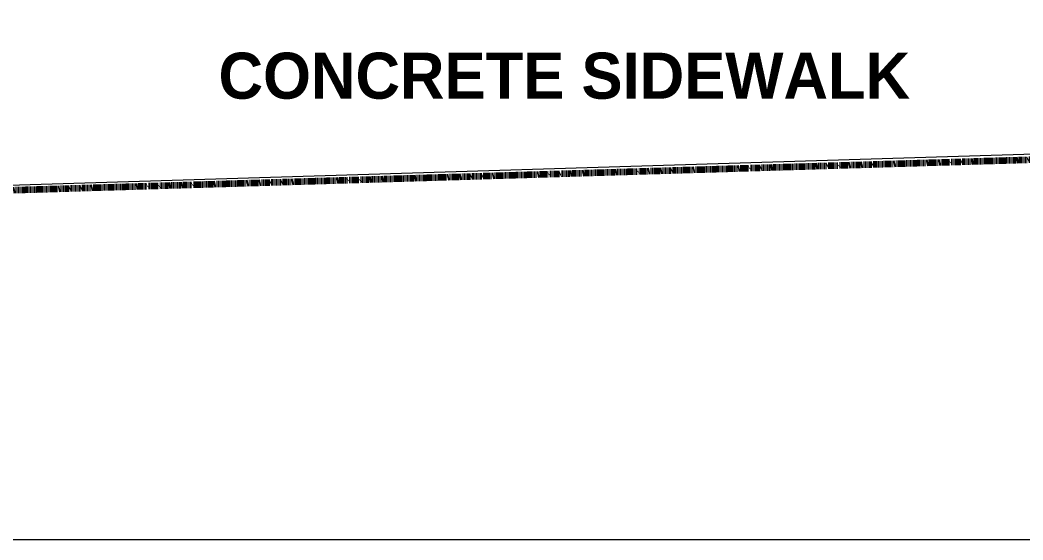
# Model space of a CAD drawing. Header units: inches. Extents: x -4292 to -464, y 9706 to 12474.
# Drawn here: x -3170.7 to -2925.9, y 9706.2 to 9833.2 of the extents above; entities that cross this region are included whole.
import ezdxf

# ---------------------------------------------------------------- set-up
doc = ezdxf.new("R2010")
doc.units = ezdxf.units.IN
doc.header["$MEASUREMENT"] = 0
doc.linetypes.add('Aligning Line 1_8_', pattern=[0.25, 0.125, -0.125])
doc.linetypes.add('Double Dash 3_8_', pattern=[1, 0.375, -0.125, 0.125, -0.125, 0.125, -0.125])
for name, color, linetype, lineweight in [('A-ANNO-NOTE', 131, 'Continuous', 9), ('C-PROP-LINE-1', 170, 'Double Dash 3_8_', 140), ('C-TOPO', 7, 'Continuous', 9), ('G-ANNO-SYMB', 111, 'Aligning Line 1_8_', 9), ('G-ANNO-SYMB-1', 147, 'Aligning Line 1_8_', 9)]:
    doc.layers.add(name, color=color, linetype=linetype, lineweight=lineweight)
doc.styles.add('Century Gothic_B', font='GOTHICB.TTF', dxfattribs={"height": 11.25})

msp = doc.modelspace()

# ---------------------------------------------------------------- linework, layer by layer
at = {"layer": 'C-PROP-LINE-1'}
msp.add_line((-3987.00617, 9767.3363), (-599.28554, 9868.75524), dxfattribs=at)
at = {"layer": 'C-TOPO'}
msp.add_line((-2768.69165, 9805.17554), (-3518.60413, 9782.27417), dxfattribs=at)
msp.add_line((-2768.69165, 9805.17554), (-3518.60413, 9782.27417), dxfattribs=at)
at = {"layer": 'G-ANNO-SYMB'}
msp.add_line((-1875.49837, 9706.24032), (-4111.31955, 9706.24032), dxfattribs=at)
at = {"layer": 'G-ANNO-SYMB-1'}
for p, q in [((-583.06955, 9706.24032), (-4111.31955, 9706.24032)), ((-1910.95638, 9706.24032), (-4071.96446, 9706.24032))]:
    msp.add_line(p, q, dxfattribs=at)

# ---------------------------------------------------------------- texts
at = {"layer": 'A-ANNO-NOTE', "insert": (-3122.28252, 9825.28047), "char_height": 11.25, "width": 197.7075, "attachment_point": 1, "style": 'Century Gothic_B'}
msp.add_mtext('CONCRETE SIDEWALK', dxfattribs=at)

doc.saveas('drawing.dxf')
